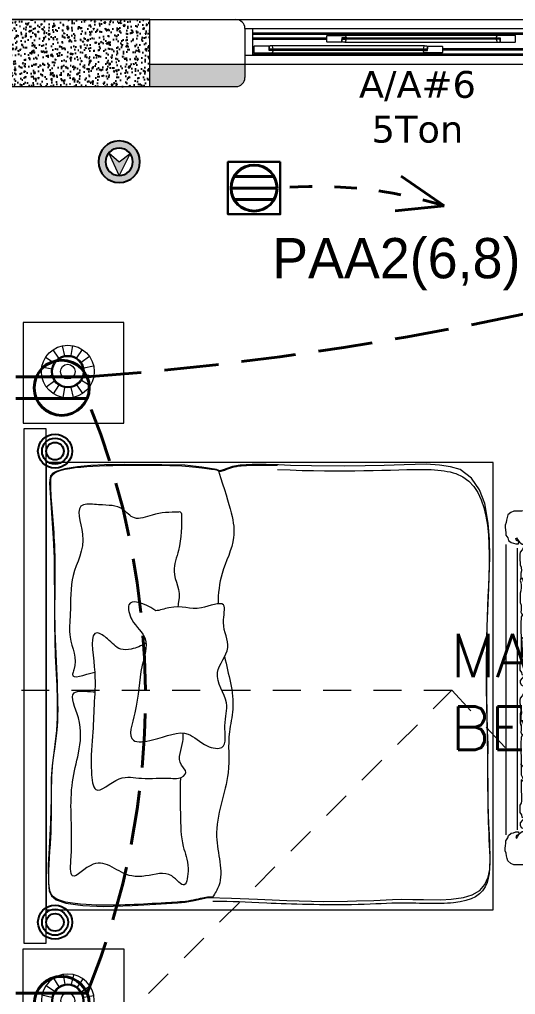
# Model space of a CAD drawing. Header units: metres. Extents: x 14 to 2416, y -346 to 476.
# Drawn here: x 148.593 to 150.812, y -136.288 to -131.928 of the extents above; entities that cross this region are included whole.
import ezdxf

# ---------------------------------------------------------------- set-up
doc = ezdxf.new("R2010")
doc.units = ezdxf.units.M
for name, pattern in [('0', [0]), ('CONTINUA', [0]), ('Dash Style-2', [0.694425, 0.48607, -0.208355]), ('HIDDEN2', [0.1875, 0.125, -0.0625])]:
    doc.linetypes.add(name, pattern=pattern)
doc.layers.get('0').update_dxf_attribs({"linetype": '0', "lineweight": 20})
for name, color, linetype, lineweight in [('A-ANNO-TEXT', 20, 'Continuous', 13), ('A-DOOR', 35, 'Continuous', 5), ('A-WALL', 250, 'Continuous', 20), ('baños', 251, 'Continuous', 0), ('Columnas', 7, 'Continuous', 18), ('cristales', 131, 'Continuous', 0), ('E Base Registro', 8, 'Continuous', 30), ('E Salida AAcond', 144, 'Continuous', 40), ('E Salida TCorrientes', 24, 'CONTINUA', 40), ('E Tuberia AAcond', 144, 'Dash Style-2', 40), ('E Tuberia Emp Piso', 24, 'Dash Style-2', 40), ('MAVA', 1, 'Continuous', 15), ('MOBILIARIOS', 252, 'Continuous', 0), ('textos', 7, 'Continuous', 0)]:
    doc.layers.add(name, color=color, linetype=linetype, lineweight=lineweight)
doc.layers.add('HATCH', color=8, linetype='Continuous')
doc.layers.add('MAVA Luminarias', color=1, linetype='Continuous')
doc.layers.add('RELLENO SECCION', color=8, linetype='Continuous', lineweight=0, transparency=0.4)
doc.layers.add('Techos 1', color=7, linetype='HIDDEN2', lineweight=9, true_color=0x42391a)
doc.styles.add('CENTURY GOTHIC', font='GOTHIC.TTF')
doc.styles.get("Standard").update_dxf_attribs({"font": 'arial.ttf', "height": 0.1875})

# ---------------------------------------------------------------- blocks, each defined once
blk = doc.blocks.new('A$C89702949')
at = {"layer": 'HATCH'}
h = blk.add_hatch(dxfattribs=at)
h.set_pattern_fill('AR-CONC', color=256, scale=0.00032)
h.set_pattern_definition([(50, (114.33107, 55.238796), (0.058299094, -0.005100507), [0.006096, -0.067056]), (355, (114.33107, 55.238796), (-0.011277895, 0.06113819), [0.0048768, -0.053644987]), (100.451445, (114.33593, 55.23837), (0.0470212, 0.05603768), [0.005180803, -0.056988878]), (46.1842, (114.33107, 55.25505), (0.086745293, -0.013453545), [0.009144, -0.100584]), (96.63556, (114.3383, 55.25393), (0.07596932, 0.07917636), [0.00777121, -0.085483395]), (351.18415, (114.33107, 55.25505), (0.07596932, 0.07917636), [0.00731519, -0.080467114]), (21, (114.3392, 55.25099), (0.048516605, -0.032724863), [0.006096, -0.067056]), (326, (114.3392, 55.25099), (0.01977665, 0.05894015), [0.0048768, -0.0536448]), (71.451445, (114.34324, 55.24826), (0.068293254, 0.026215286), [0.005180803, -0.05698878]), (37.5, (114.331071, 55.238796), (0.000988353, 0.0270576124), [0, -0.05299456, 0, -0.0544576, 0, -0.053848]), (7.5, (114.33107, 55.238796), (0.021382292, 0.032057784), [0, -0.03104896, 0, -0.05177536, 0, -0.0205232]), (327.5, (114.312946, 55.238796), (0.0433889905, -0.001833198), [0, -0.02032, 0, -0.0633984, 0, -0.0841248]), (317.5, (114.304818, 55.238796), (0.047401338, 0.008136477), [0, -0.026416, 0, -0.04210304, 0, -0.0597408])])
h.paths.add_polyline_path([(15.3, 19.9891), (15.3, 19.6891), (16.1, 19.6891), (16.1, 19.9891)])
at = {"layer": 'Columnas'}
blk.add_lwpolyline([(15.3, 19.9891), (15.3, 19.6891), (16.1, 19.6891), (16.1, 19.9891)], close=True, dxfattribs=at)
blk = doc.blocks.new('PL BASE 2N NASAS 09')
at = {"layer": 'RELLENO SECCION', "true_color": 0xc7c8ca}
h = blk.add_hatch(color=9, dxfattribs=at)
h.dxf.hatch_style = 1
h.paths.add_polyline_path([(175.1725, -5.4117), (174.7475, -5.4117), (174.7475, -5.5117), (175.1325, -5.5117, 0.414214), (175.1725, -5.4717)])
at = {"layer": 'A-DOOR'}
for p, q in [((175.1325, -5.2117), (178.4125, -5.2117)), ((175.1725, -5.2517), (178.3725, -5.2517)), ((175.2065, -5.2517), (175.2065, -5.3717)), ((175.2065, -5.2717), (178.3385, -5.2717)), ((175.5385, -5.2842), (175.54, -5.2827)), ((175.5385, -5.3112), (175.5385, -5.2842)), ((175.54, -5.3127), (175.5385, -5.3112)), ((175.54, -5.2827), (175.6207, -5.2827)), ((175.605, -5.3127), (175.54, -5.3127)), ((175.6065, -5.3112), (175.605, -5.3127)), ((175.624, -5.2937), (175.6065, -5.2937)), ((175.6065, -5.2937), (175.6065, -5.3112)), ((175.6065, -5.2967), (175.6115, -5.2967)), ((175.6065, -5.2967), (175.6115, -5.2967)), ((175.6115, -5.2947), (175.6175, -5.2987)), ((175.6115, -5.2987), (175.6175, -5.2947)), ((175.6198, -5.3137), (176.3013, -5.3137)), ((175.6207, -5.2827), (175.6225, -5.2842)), ((176.3004, -5.2827), (175.6207, -5.2827)), ((175.6225, -5.2842), (175.6245, -5.2922)), ((175.6245, -5.2932), (175.624, -5.2937)), ((175.6245, -5.2922), (175.6245, -5.2932)), ((176.2986, -5.2842), (176.2965, -5.2922)), ((176.2965, -5.2922), (176.2965, -5.2932)), ((176.2965, -5.2932), (176.297, -5.2937)), ((176.297, -5.2937), (176.3145, -5.2937)), ((176.3004, -5.2827), (176.2986, -5.2842)), ((176.381, -5.2827), (176.3004, -5.2827)), ((176.3095, -5.2947), (176.3035, -5.2987)), ((176.3095, -5.2987), (176.3035, -5.2947)), ((176.3145, -5.2967), (176.3095, -5.2967)), ((176.3145, -5.2967), (176.3095, -5.2967)), ((176.3145, -5.2937), (176.3145, -5.3112)), ((176.3145, -5.3112), (176.316, -5.3127)), ((176.316, -5.3127), (176.381, -5.3127)), ((176.3825, -5.2842), (176.381, -5.2827)), ((176.381, -5.3127), (176.3825, -5.3112)), ((176.3825, -5.3112), (176.3825, -5.2842)), ((175.214, -5.3307), (175.2125, -5.3322)), ((175.2125, -5.3322), (175.2125, -5.3592)), ((175.2125, -5.3592), (175.214, -5.3607)), ((175.279, -5.3307), (175.214, -5.3307)), ((175.214, -5.3607), (175.2947, -5.3607)), ((175.2805, -5.3322), (175.279, -5.3307)), ((175.2805, -5.3497), (175.2805, -5.3322)), ((175.2805, -5.3467), (175.2855, -5.3467)), ((175.2805, -5.3467), (175.2855, -5.3467)), ((175.298, -5.3497), (175.2805, -5.3497)), ((175.2855, -5.3487), (175.2915, -5.3447)), ((175.2855, -5.3447), (175.2915, -5.3487)), ((175.9753, -5.3297), (175.2938, -5.3297)), ((175.2947, -5.3607), (175.2965, -5.3593)), ((175.2947, -5.3607), (175.9744, -5.3607)), ((175.2965, -5.3593), (175.2985, -5.3512)), ((175.2985, -5.3502), (175.298, -5.3497)), ((175.2985, -5.3512), (175.2985, -5.3502)), ((175.9705, -5.3502), (175.971, -5.3497)), ((175.9705, -5.3512), (175.9705, -5.3502)), ((175.9726, -5.3593), (175.9705, -5.3512)), ((175.971, -5.3497), (175.9885, -5.3497)), ((175.9744, -5.3607), (175.9726, -5.3593)), ((176.055, -5.3607), (175.9744, -5.3607)), ((175.9835, -5.3487), (175.9775, -5.3447)), ((175.9835, -5.3447), (175.9775, -5.3487)), ((175.9885, -5.3467), (175.9835, -5.3467)), ((175.9885, -5.3467), (175.9835, -5.3467)), ((175.9885, -5.3322), (175.99, -5.3307)), ((175.9885, -5.3497), (175.9885, -5.3322)), ((175.99, -5.3307), (176.055, -5.3307)), ((176.0565, -5.3322), (176.055, -5.3307)), ((176.0565, -5.3592), (176.055, -5.3607)), ((176.0565, -5.3322), (176.0565, -5.3592)), ((175.1725, -5.3717), (178.3725, -5.3717)), ((175.1725, -5.4117), (178.3725, -5.4117))]:
    blk.add_line(p, q, dxfattribs=at)
at = {"layer": 'A-DOOR', "color": 8}
for p, q in [((175.2065, -5.2777), (178.3385, -5.2777)), ((175.5385, -5.2947), (175.2065, -5.2947)), ((175.5385, -5.3007), (175.2065, -5.3007)), ((177.4885, -5.3427), (176.0565, -5.3427)), ((177.4885, -5.3487), (176.0565, -5.3487)), ((175.2065, -5.3657), (178.3385, -5.3657))]:
    blk.add_line(p, q, dxfattribs=at)
at = {"layer": 'A-DOOR'}
for points in [[(175.6065, -5.2967), (175.6115, -5.2967), (175.6115, -5.2967), (175.6065, -5.2967)], [(176.3095, -5.2947), (175.6115, -5.2947), (175.6115, -5.2987), (176.3095, -5.2987)], [(175.6115, -5.2947), (175.6175, -5.2947), (175.6175, -5.2987), (175.6115, -5.2987)], [(175.624, -5.2937), (175.612, -5.2937), (175.612, -5.2947), (175.624, -5.2947)], [(175.624, -5.2987), (175.612, -5.2987), (175.612, -5.2997), (175.624, -5.2997)], [(175.6175, -5.2947), (175.6225, -5.2947), (175.6225, -5.2987), (175.6175, -5.2987)], [(176.297, -5.2937), (176.309, -5.2937), (176.309, -5.2947), (176.297, -5.2947)], [(176.297, -5.2987), (176.309, -5.2987), (176.309, -5.2997), (176.297, -5.2997)], [(176.3035, -5.2947), (176.2985, -5.2947), (176.2985, -5.2987), (176.3035, -5.2987)], [(176.3095, -5.2947), (176.3035, -5.2947), (176.3035, -5.2987), (176.3095, -5.2987)], [(176.3145, -5.2967), (176.3095, -5.2967), (176.3095, -5.2967), (176.3145, -5.2967)], [(175.2805, -5.3467), (175.2855, -5.3467), (175.2855, -5.3467), (175.2805, -5.3467)], [(175.2855, -5.3487), (175.2915, -5.3487), (175.2915, -5.3447), (175.2855, -5.3447)], [(175.2855, -5.3487), (175.9835, -5.3487), (175.9835, -5.3447), (175.2855, -5.3447)], [(175.298, -5.3447), (175.286, -5.3447), (175.286, -5.3437), (175.298, -5.3437)], [(175.298, -5.3497), (175.286, -5.3497), (175.286, -5.3487), (175.298, -5.3487)], [(175.2915, -5.3487), (175.2965, -5.3487), (175.2965, -5.3447), (175.2915, -5.3447)], [(175.971, -5.3447), (175.983, -5.3447), (175.983, -5.3437), (175.971, -5.3437)], [(175.971, -5.3497), (175.983, -5.3497), (175.983, -5.3487), (175.971, -5.3487)], [(175.9775, -5.3487), (175.9725, -5.3487), (175.9725, -5.3447), (175.9775, -5.3447)], [(175.9835, -5.3487), (175.9775, -5.3487), (175.9775, -5.3447), (175.9835, -5.3447)], [(175.9885, -5.3467), (175.9835, -5.3467), (175.9835, -5.3467), (175.9885, -5.3467)]]:
    blk.add_lwpolyline(points, close=True, dxfattribs=at)
for points in [[(175.6087, -5.3122, 0.341999), (175.6068, -5.3107), (175.6065, -5.3104), (175.6065, -5.3007), (175.6075, -5.2997), (175.6245, -5.2997), (175.6245, -5.3002), (175.6212, -5.3126, -0.339454), (175.6198, -5.3137), (175.6106, -5.3137, -0.341999)], [(176.3124, -5.3122, -0.341999), (176.3143, -5.3107), (176.3145, -5.3104), (176.3145, -5.3007), (176.3135, -5.2997), (176.2965, -5.2997), (176.2965, -5.3002), (176.2999, -5.3126, 0.339454), (176.3013, -5.3137), (176.3105, -5.3137, 0.341999)], [(175.2827, -5.3312, -0.341999), (175.2808, -5.3327), (175.2805, -5.3331), (175.2805, -5.3427), (175.2815, -5.3437), (175.2985, -5.3437), (175.2985, -5.3432), (175.2952, -5.3308, 0.339454), (175.2938, -5.3297), (175.2846, -5.3297, 0.341999)], [(175.9864, -5.3312, 0.341999), (175.9883, -5.3327), (175.9885, -5.3331), (175.9885, -5.3427), (175.9875, -5.3437), (175.9705, -5.3437), (175.9705, -5.3432), (175.9739, -5.3308, -0.339454), (175.9753, -5.3297), (175.9845, -5.3297, -0.341999)]]:
    blk.add_lwpolyline(points, format="xyb", close=True, dxfattribs=at)
at = {"layer": 'A-DOOR', "color": 7}
for points in [[(176.3095, -5.2987), (175.6115, -5.2987), (175.6115, -5.2947), (176.3095, -5.2947)], [(175.2855, -5.3447), (175.9835, -5.3447), (175.9835, -5.3487), (175.2855, -5.3487)]]:
    blk.add_lwpolyline(points, close=True, dxfattribs=at)
at = {"layer": 'A-WALL'}
for p, q in [((172.8375, -5.2117), (175.1325, -5.2117)), ((175.1725, -5.2517), (175.1725, -5.4717)), ((174.7475, -5.4117), (175.1725, -5.4117)), ((174.7475, -5.5117), (175.1325, -5.5117))]:
    blk.add_line(p, q, dxfattribs=at)
for centre, start, end in [((175.1325, -5.2517), 0, 90), ((175.1325, -5.4717), 270, 0)]:
    blk.add_arc(centre, 0.04, start, end, dxfattribs=at)
at = {"layer": 'cristales', "const_width": 0.004}
for points in [[(176.2985, -5.2967), (175.6225, -5.2967)], [(175.2965, -5.3467), (175.9725, -5.3467)]]:
    blk.add_lwpolyline(points, dxfattribs=at)
at = {"layer": 'Techos 1'}
for p, q in [((161.3475, -8.2117), (176.0975, -8.2117)), ((172.1943, -12.1117), (176.0975, -8.2117)), ((176.0975, -8.2117), (177.1135, -9.3009))]:
    blk.add_line(p, q, dxfattribs=at)
at = {"color": 1}
blk.add_blockref('A$C89702949', (158.6475, -25.2008), dxfattribs=at)
at = {"layer": 'baños', "linetype": 'Continuous', "flags": 8}
for tag, p in [('MODELNUMBER', (167.1329, -5.6306, 0)), ('TRADENAME', (167.1329, -5.6307, 0)), ('PRODUCT', (167.1329, -5.6307, 0)), ('MATERIAL', (167.1329, -5.6307, 0)), ('MODELNUMBER', (168.3076, -5.6306, 0)), ('TRADENAME', (168.3076, -5.6307, 0)), ('PRODUCT', (168.3076, -5.6307, 0)), ('MATERIAL', (168.3076, -5.6307, 0))]:
    blk.add_attdef(tag, p, '', height=0.0000254, rotation=180.0001, dxfattribs=at)
at = {"layer": 'baños', "linetype": 'Continuous'}
for tag, p, rotation in [('MODELNUMBER', (169.2428, -19.7065), 180.0001), ('TRADENAME', (169.2428, -19.7064), 180.0001), ('MATERIAL', (169.243, -19.7063), 180.0001), ('PRODUCT', (169.243, -19.7064), 180.0001), ('MODELNUMBER', (169.9524, -19.7065), 179.9999), ('MATERIAL', (169.9524, -19.7063), 179.9999), ('TRADENAME', (169.9524, -19.7064), 179.9999), ('PRODUCT', (169.9524, -19.7064), 179.9999)]:
    blk.add_attdef(tag, p, '', height=0.0000254, rotation=rotation, dxfattribs=at)
at = {"layer": 'textos', "insert": (176.0931, -8.4784), "char_height": 0.195, "width": 1.854973, "attachment_point": 7}
blk.add_mtext('{\\Fromans|c0;MASTER BEDROOM 1}', dxfattribs=at)
blk = doc.blocks.new('A$Ca3ef8f56')
at = {"layer": 'MOBILIARIOS'}
for p, q in [((0.0032, 0.1527), (0.0032, 1.4519)), ((0.0532, 0.1694), (0.0532, 1.4284))]:
    blk.add_line(p, q, dxfattribs=at)
for points in [[(0.6249, 1.5324), (0.6212, 1.5434), (0.6126, 1.5544), (0.6016, 1.5556), (0.6004, 1.5666), (0.5906, 1.5776), (0.5796, 1.5825), (0.5637, 1.5837), (0.5527, 1.5837), (0.5417, 1.5849), (0.5307, 1.5849), (0.5197, 1.5862), (0.4977, 1.5862), (0.4867, 1.5837), (0.4757, 1.5837), (0.4647, 1.5849), (0.4537, 1.5874), (0.4402, 1.5874), (0.4231, 1.5837), (0.4121, 1.5837), (0.4011, 1.5825), (0.3889, 1.5825), (0.3766, 1.5862), (0.3534, 1.5862), (0.3412, 1.5849), (0.3302, 1.5837), (0.3143, 1.5849), (0.3033, 1.5874), (0.2519, 1.5874), (0.2409, 1.5886), (0.2299, 1.5886), (0.2177, 1.5862), (0.0868, 1.5862), (0.0746, 1.5849), (0.0391, 1.5849), (0.0245, 1.5788), (0.0122, 1.5678), (0.0086, 1.5568), (0.0061, 1.5446), (0.0037, 1.5336), (0, 1.5226), (0, 1.5116), (0.0012, 1.5006), (0.0024, 1.4884), (0.0024, 1.4774), (0.011, 1.4652), (0.0147, 1.4542), (0.0257, 1.4445), (0.0367, 1.442), (0.0477, 1.4383), (0.0587, 1.4383), (0.0611, 1.4493), (0.0501, 1.4542), (0.0477, 1.464)], [(0.4708, 1.4664), (0.4622, 1.4554), (0.4512, 1.4542), (0.4341, 1.4506), (0.4231, 1.4506), (0.4109, 1.4493), (0.3999, 1.4457), (0.3876, 1.4457), (0.3828, 1.4347), (0.395, 1.4335), (0.4072, 1.4347), (0.4194, 1.4371), (0.4317, 1.4383), (0.4635, 1.4383), (0.4745, 1.4359), (0.516, 1.4359), (0.527, 1.4371), (0.5381, 1.4371), (0.5552, 1.442), (0.5674, 1.4445), (0.5845, 1.4445), (0.5968, 1.4457), (0.6078, 1.4493), (0.609, 1.4603), (0.609, 1.4713), (0.6151, 1.4823), (0.6175, 1.4933), (0.6163, 1.5043), (0.6224, 1.5153), (0.6224, 1.5263), (0.6114, 1.53), (0.6004, 1.5385), (0.5894, 1.5397), (0.5845, 1.5507), (0.5735, 1.552), (0.5442, 1.552)], [(0.5442, 1.5544), (0.5613, 1.5556), (0.5723, 1.5556), (0.5845, 1.5544), (0.5955, 1.5458), (0.6065, 1.5373), (0.6175, 1.5348), (0.6212, 1.5348)], [(0.0501, 1.4677), (0.0563, 1.4567), (0.0636, 1.4457), (0.0758, 1.4371), (0.0905, 1.4371), (0.1064, 1.4359), (0.1174, 1.4371), (0.1333, 1.4396), (0.1492, 1.4396), (0.1602, 1.4359), (0.1981, 1.4359), (0.2152, 1.4371), (0.2262, 1.4347), (0.2385, 1.4322), (0.2507, 1.4335), (0.2617, 1.4347), (0.2727, 1.4359), (0.2837, 1.4371), (0.2972, 1.4383), (0.2996, 1.4493), (0.3106, 1.4542), (0.3216, 1.4567), (0.3241, 1.4677), (0.3143, 1.4787), (0.3069, 1.4884)], [(0.3106, 1.4909), (0.3204, 1.4799), (0.3253, 1.4689), (0.3265, 1.4579), (0.3155, 1.4481), (0.3228, 1.4371), (0.3497, 1.4371), (0.3656, 1.4396), (0.3779, 1.4396), (0.3889, 1.4408), (0.3999, 1.4481), (0.4133, 1.4518), (0.4402, 1.4518), (0.4525, 1.4554), (0.4598, 1.4664), (0.4696, 1.4689)], [(0.0946, 1.3772), (0.0844, 1.3772), (0.0759, 1.3874), (0.0673, 1.3976), (0.0673, 1.4078), (0.0708, 1.4181), (0.081, 1.4232), (0.1822, 1.4232), (0.1924, 1.4146), (0.2026, 1.4129), (0.2129, 1.4129), (0.2197, 1.4027), (0.2129, 1.3925), (0.2112, 1.3806), (0.2112, 1.3397), (0.2078, 1.3294), (0.2026, 1.3192), (0.1975, 1.309), (0.1941, 1.2988), (0.189, 1.2885), (0.1856, 1.2817)], [(0.0844, 1.234), (0.0844, 1.2238), (0.081, 1.2135), (0.0708, 1.205), (0.0708, 1.2579), (0.0725, 1.2715), (0.0725, 1.2988), (0.0708, 1.309), (0.0656, 1.3192), (0.0656, 1.3516), (0.0725, 1.3618), (0.0742, 1.372), (0.0844, 1.3737), (0.0895, 1.3737)], [(0.189, 1.2766), (0.1924, 1.2868), (0.1992, 1.2971), (0.2026, 1.3073), (0.2044, 1.3175), (0.2146, 1.3209), (0.2163, 1.3107), (0.2129, 1.3005), (0.2129, 1.2476), (0.2112, 1.2374), (0.2112, 1.1675), (0.2095, 1.1573), (0.2061, 1.1471), (0.1958, 1.1385), (0.1907, 1.1488), (0.189, 1.159), (0.1822, 1.1658)], [(0.0929, 0.9903), (0.0878, 1.0005), (0.0776, 1.0039), (0.0708, 1.0141), (0.0708, 1.0244), (0.069, 1.0346), (0.069, 1.0857), (0.0708, 1.0959), (0.0708, 1.1829), (0.0776, 1.1948), (0.081, 1.205), (0.0827, 1.2152), (0.0861, 1.2272), (0.0861, 1.2289)], [(0.1822, 1.1641), (0.1856, 1.1471), (0.189, 1.1368), (0.1992, 1.1351), (0.2061, 1.1249), (0.2078, 1.1147), (0.2095, 1.1028), (0.2095, 1.0499), (0.2078, 1.0397), (0.2095, 1.0295), (0.2095, 1.0056), (0.2078, 0.9954), (0.2044, 0.9852), (0.2044, 0.9749), (0.1941, 0.9698), (0.1839, 0.9698), (0.1822, 0.9664), (0.2026, 0.9664), (0.2112, 0.9562), (0.2112, 0.8965), (0.2129, 0.8863), (0.2146, 0.8761), (0.2129, 0.9659), (0.2112, 0.9556), (0.2112, 0.9352), (0.2061, 0.925), (0.1958, 0.9147), (0.1873, 0.9079)], [(0.0946, 0.8761), (0.0861, 0.9659), (0.081, 0.9556), (0.0793, 0.9454), (0.069, 0.9403), (0.0673, 0.9505), (0.069, 0.9607), (0.0708, 0.8727), (0.0708, 0.8829), (0.069, 0.8965), (0.0673, 0.9085), (0.0673, 0.9494), (0.0708, 0.9613), (0.0708, 0.9818), (0.069, 0.992), (0.0742, 1.0022), (0.0844, 1.0005), (0.0878, 0.9903), (0.0895, 0.9869)], [(0.2112, 0.8449), (0.2112, 0.8346), (0.2044, 0.8244), (0.1941, 0.8159), (0.0827, 0.8159), (0.0759, 0.8295), (0.0673, 0.8397), (0.0656, 0.85), (0.0656, 0.8602), (0.0673, 0.8704), (0.0673, 0.8806), (0.0708, 0.8909), (0.0725, 0.9079), (0.069, 0.9181), (0.069, 0.9386), (0.081, 0.9403), (0.0827, 0.959), (0.0895, 0.8693), (0.0998, 0.871), (0.0981, 0.8744)], [(0.1873, 0.9028), (0.1958, 0.913), (0.2061, 0.9147), (0.2112, 0.9045), (0.2112, 0.8517), (0.2095, 0.8414), (0.2061, 0.8312), (0.1958, 0.8244)], [(0.0946, 0.74), (0.0844, 0.74), (0.0759, 0.7502), (0.0673, 0.7604), (0.0673, 0.7707), (0.0708, 0.7809), (0.081, 0.786), (0.1822, 0.786), (0.1924, 0.7775), (0.2026, 0.7758), (0.2129, 0.7758), (0.2197, 0.7656), (0.2129, 0.7553), (0.2112, 0.7434), (0.2112, 0.7025), (0.2078, 0.6923), (0.2026, 0.6821), (0.1975, 0.6718), (0.1941, 0.6616), (0.189, 0.6514), (0.1856, 0.6446)], [(0.0844, 0.5968), (0.0844, 0.5866), (0.081, 0.5764), (0.0708, 0.5679), (0.0708, 0.6207), (0.0725, 0.6343), (0.0725, 0.6616), (0.0708, 0.6718), (0.0656, 0.6821), (0.0656, 0.7144), (0.0725, 0.7247), (0.0742, 0.7349), (0.0844, 0.7366), (0.0895, 0.7366)], [(0.0929, 0.4531), (0.0878, 0.4633), (0.0776, 0.4668), (0.0708, 0.477), (0.0708, 0.4872), (0.069, 0.4974), (0.069, 0.5486), (0.0708, 0.5588), (0.0708, 0.6457), (0.0776, 0.6576), (0.081, 0.5679), (0.0827, 0.5781), (0.0861, 0.59), (0.0861, 0.5917)], [(0.189, 0.6394), (0.1924, 0.6497), (0.1992, 0.6599), (0.2026, 0.6701), (0.2044, 0.6803), (0.2146, 0.6838), (0.2163, 0.6735), (0.2129, 0.6633), (0.2129, 0.6105), (0.2112, 0.6002), (0.2112, 0.6304), (0.2095, 0.6201), (0.2061, 0.6099), (0.1958, 0.6014), (0.1907, 0.6116), (0.189, 0.6218), (0.1822, 0.6287)], [(0.1822, 0.627), (0.1856, 0.6099), (0.189, 0.5997), (0.1992, 0.598), (0.2061, 0.5878), (0.2078, 0.5775), (0.2095, 0.5656), (0.2095, 0.5128), (0.2078, 0.5025), (0.2095, 0.4923), (0.2095, 0.4685), (0.2078, 0.4582), (0.2044, 0.448), (0.2044, 0.4378), (0.1941, 0.4327), (0.1839, 0.4327), (0.1822, 0.4293), (0.2026, 0.4293), (0.2112, 0.419), (0.2112, 0.3594), (0.2129, 0.3492), (0.2146, 0.3389), (0.2129, 0.3287), (0.2112, 0.3185), (0.2112, 0.298), (0.2061, 0.2878), (0.1958, 0.2776), (0.1873, 0.2708)], [(0.0946, 0.3389), (0.0861, 0.3287), (0.081, 0.3185), (0.0793, 0.3083), (0.069, 0.3031), (0.0673, 0.3134), (0.069, 0.3236), (0.0708, 0.3355), (0.0708, 0.3457), (0.069, 0.3594), (0.0673, 0.3713), (0.0673, 0.4122), (0.0708, 0.4241), (0.0708, 0.4446), (0.069, 0.4548), (0.0742, 0.465), (0.0844, 0.4633), (0.0878, 0.4531), (0.0895, 0.4497)], [(0.2112, 0.1926), (0.2112, 0.1824), (0.2044, 0.1721), (0.1941, 0.1636), (0.0827, 0.1636), (0.0759, 0.1772), (0.0673, 0.1875), (0.0656, 0.1977), (0.0656, 0.223), (0.0673, 0.2333), (0.0673, 0.2435), (0.0708, 0.2537), (0.0725, 0.2708), (0.069, 0.281), (0.069, 0.3014), (0.081, 0.3031), (0.0827, 0.3219), (0.0895, 0.3321), (0.0998, 0.3338), (0.0981, 0.3372)], [(0.1873, 0.2656), (0.1958, 0.2759), (0.2061, 0.2776), (0.2112, 0.2673), (0.2112, 0.1994), (0.2095, 0.1892), (0.2061, 0.179), (0.1958, 0.1721)], [(0.6249, 0.0562), (0.6212, 0.0452), (0.6126, 0.0342), (0.6016, 0.033), (0.6004, 0.022), (0.5906, 0.011), (0.5796, 0.0061), (0.5637, 0.0049), (0.5527, 0.0049), (0.5417, 0.0037), (0.5307, 0.0037), (0.5197, 0.0024), (0.4977, 0.0024), (0.4867, 0.0049), (0.4757, 0.0049), (0.4647, 0.0037), (0.4537, 0.0012), (0.4402, 0.0012), (0.4231, 0.0049), (0.4121, 0.0049), (0.4011, 0.0061), (0.3889, 0.0061), (0.3766, 0.0024), (0.3534, 0.0024), (0.3412, 0.0037), (0.3302, 0.0049), (0.3143, 0.0037), (0.3033, 0.0012), (0.2519, 0.0012), (0.2409, 0), (0.2299, 0), (0.2177, 0.0024), (0.0868, 0.0024), (0.0746, 0.0037), (0.0391, 0.0037), (0.0245, 0.0098), (0.0122, 0.0208), (0.0086, 0.0318), (0.0061, 0.044), (0.0037, 0.055), (0, 0.066), (0, 0.077), (0.0012, 0.088), (0.0024, 0.1002), (0.0024, 0.1112), (0.011, 0.1234), (0.0147, 0.1344), (0.0257, 0.1441), (0.0367, 0.1466), (0.0477, 0.1503), (0.0587, 0.1503), (0.0611, 0.1393), (0.0501, 0.1344), (0.0477, 0.1246)], [(0.0501, 0.1209), (0.0563, 0.1319), (0.0636, 0.1429), (0.0758, 0.1515), (0.0905, 0.1515), (0.1064, 0.1527), (0.1174, 0.1515), (0.1333, 0.149), (0.1492, 0.149), (0.1602, 0.1527), (0.1981, 0.1527), (0.2152, 0.1515), (0.2262, 0.1539), (0.2385, 0.1564), (0.2507, 0.1551), (0.2617, 0.1539), (0.2727, 0.1527), (0.2837, 0.1515), (0.2972, 0.1503), (0.2996, 0.1393), (0.3106, 0.1344), (0.3216, 0.1319), (0.3241, 0.1209), (0.3143, 0.1099), (0.3069, 0.1002)], [(0.3106, 0.0977), (0.3204, 0.1087), (0.3253, 0.1197), (0.3265, 0.1307), (0.3155, 0.1405), (0.3228, 0.1515), (0.3497, 0.1515), (0.3656, 0.149), (0.3779, 0.149), (0.3889, 0.1478), (0.3999, 0.1405), (0.4133, 0.1368), (0.4402, 0.1368), (0.4525, 0.1332), (0.4598, 0.1222), (0.4696, 0.1197)], [(0.4708, 0.1222), (0.4622, 0.1332), (0.4512, 0.1344), (0.4341, 0.138), (0.4231, 0.138), (0.4109, 0.1393), (0.3999, 0.1429), (0.3876, 0.1429), (0.3828, 0.1539), (0.395, 0.1551), (0.4072, 0.1539), (0.4194, 0.1515), (0.4317, 0.1503), (0.4635, 0.1503), (0.4745, 0.1527), (0.516, 0.1527), (0.527, 0.1515), (0.5381, 0.1515), (0.5552, 0.1466), (0.5674, 0.1441), (0.5845, 0.1441), (0.5968, 0.1429), (0.6078, 0.1393), (0.609, 0.1283), (0.609, 0.1173), (0.6151, 0.1063), (0.6175, 0.0953), (0.6163, 0.0843), (0.6224, 0.0733), (0.6224, 0.0623), (0.6114, 0.0586), (0.6004, 0.0501), (0.5894, 0.0489), (0.5845, 0.0379), (0.5735, 0.0366), (0.5442, 0.0366)], [(0.5442, 0.0342), (0.5613, 0.033), (0.5723, 0.033), (0.5845, 0.0342), (0.5955, 0.0428), (0.6065, 0.0513), (0.6175, 0.0537), (0.6212, 0.0537)]]:
    blk.add_lwpolyline(points, dxfattribs=at)
for centre in [(-0.3846, 1.1107), (-0.3846, 0.4779)]:
    blk.add_arc(centre, 1.0261, 342.0399, 17.9601, dxfattribs=at)
blk = doc.blocks.new('A$Cb50f4bf1')
at = {"layer": 'MOBILIARIOS'}
for p, q in [((0.45, 0.45), (0, 0.45)), ((0, 0.45), (0, 0)), ((0.45, 0), (0.45, 0.45)), ((0.2058, 0.3663), (0.2154, 0.322)), ((0.2519, 0.3671), (0.2438, 0.3224)), ((0.2948, 0.3501), (0.2703, 0.312)), ((0.1314, 0.3148), (0.1695, 0.2902)), ((0.1635, 0.348), (0.1893, 0.3107)), ((0.328, 0.318), (0.2907, 0.2922)), ((0.1144, 0.2719), (0.1591, 0.2638)), ((0.3463, 0.2757), (0.302, 0.2661)), ((0.1152, 0.2258), (0.1595, 0.2353)), ((0.3471, 0.2296), (0.3025, 0.2377)), ((0.1335, 0.1834), (0.1708, 0.2092)), ((0.1667, 0.1514), (0.1913, 0.1895)), ((0.2096, 0.1344), (0.2177, 0.179)), ((0.2557, 0.1352), (0.2462, 0.1795)), ((0.2981, 0.1535), (0.2723, 0.1908)), ((0.3301, 0.1867), (0.292, 0.2112)), ((0, 0), (0.45, 0))]:
    blk.add_line(p, q, dxfattribs=at)
for radius in [0.1182, 0.0729, 0.0684, 0.0328]:
    blk.add_circle((0.2308, 0.2507), radius, dxfattribs=at)
blk = doc.blocks.new('PL MUEBLES 2N NASAS 09')
at = {"layer": 'MOBILIARIOS'}
for points in [[(224.0973, 53.3743), (224.1973, 53.3743), (224.1973, 55.6743), (224.0973, 55.6743)], [(224.1973, 53.5243), (226.1973, 53.5243), (226.1973, 55.5243), (224.1973, 55.5243)], [(224.2134, 55.4327), (224.2291, 55.1853), (224.2339, 55.0971), (224.2348, 54.8528), (224.2348, 54.8015), (224.2386, 54.6589), (224.2452, 54.5273), (224.2471, 54.4618), (224.2471, 54.3819), (224.2443, 54.3259), (224.2329, 54.2375), (224.2243, 54.1696), (224.2195, 54.1107), (224.2195, 54.0147), (224.2186, 53.9767), (224.2167, 53.9149), (224.212, 53.7999), (224.2063, 53.723), (224.2082, 53.6428), (224.212, 53.6077), (224.2215, 53.5858), (224.2424, 53.5677), (224.2861, 53.5535), (224.3625, 53.543), (224.4555, 53.5392), (224.582, 53.543), (224.6884, 53.5487), (224.7362, 53.5526), (224.7865, 53.5545), (224.8197, 53.5573), (224.8596, 53.5659), (224.8947, 53.5735), (224.9213, 53.5782), (225.0273, 53.5763), (225.1434, 53.5716), (225.2744, 53.5649), (225.4402, 53.5611), (225.5454, 53.5625), (225.5855, 53.5642), (225.6632, 53.5659), (225.7463, 53.57), (225.7856, 53.5709), (225.8375, 53.5692), (225.8859, 53.5692), (225.9628, 53.5684), (226.0093, 53.571), (226.0636, 53.5785), (226.1037, 53.5911), (226.138, 53.6103), (226.1597, 53.6371), (226.1748, 53.6697), (226.1815, 53.704), (226.184, 53.7575), (226.1823, 53.8169), (226.1798, 53.8613), (226.1773, 53.9068), (226.1756, 53.9503), (226.1748, 54.0013), (226.1739, 54.0515), (226.1731, 54.177), (226.1739, 54.2649), (226.1714, 54.3226), (226.1681, 54.4821), (226.1681, 54.6168), (226.1697, 54.7916), (226.1773, 54.9644), (226.1815, 55.1017), (226.1807, 55.1795), (226.1748, 55.2534), (226.1597, 55.3404), (226.1363, 55.4023), (226.1004, 55.4534), (226.0494, 55.4927), (226.0064, 55.5045), (225.9563, 55.512), (225.8978, 55.517), (225.7991, 55.5137), (225.7092, 55.5112), (225.6239, 55.5095), (225.5311, 55.5078), (225.3843, 55.5095), (225.2899, 55.5112), (225.2368, 55.5137), (225.1816, 55.5154), (225.1198, 55.5146), (225.0654, 55.5121), (225.0316, 55.5062), (224.989, 55.4911), (224.974, 55.487), (224.9589, 55.4936), (224.8937, 55.5028), (224.8181, 55.5121), (224.7153, 55.5137), (224.5469, 55.5146), (224.4588, 55.5137), (224.3977, 55.5104), (224.3384, 55.5045), (224.2807, 55.4962), (224.2429, 55.4844), (224.227, 55.4761), (224.2178, 55.4644), (224.2145, 55.4451)]]:
    blk.add_lwpolyline(points, close=True, dxfattribs=at)
blk.add_arc((224.7938, 55.2941), 0.00932, 11.2673, 115.5634, dxfattribs=at)
for points, knots in [([(224.9437, 53.5806), (224.9437, 53.5806), (224.9437, 53.5806), (224.9437, 53.5806), (224.942, 53.5805), (224.9072, 53.5806), (224.8373, 53.5601), (224.6654, 53.552), (224.4583, 53.5363), (224.2276, 53.5601), (224.2019, 53.6456), (224.2276, 53.8956), (224.215, 54.1667), (224.2679, 54.3558), (224.2276, 54.7773), (224.2462, 55.1389), (224.2127, 55.4134), (224.2276, 55.5121), (224.62, 55.5121), (224.8064, 55.5121), (224.9482, 55.4922), (224.9615, 55.4922), (224.977, 55.4804), (225.0473, 55.5121), (225.112, 55.5121), (225.2329, 55.5121)], [2.895366, 2.895366, 2.895366, 2.895366, 2.896475, 3.053535, 3.138588, 3.190252, 3.29358, 3.393683, 3.686394, 3.848283, 3.942303, 4.166996, 4.499824, 4.847407, 5.433591, 5.797126, 6.093613, 6.186669, 6.495546, 6.666013, 6.828452, 7.059973, 7.190877, 7.299822, 7.383928, 7.383928, 7.383928, 7.383928]), ([(224.9682, 55.4868), (225.022, 55.3199), (225.0629, 55.1975), (224.978, 55.0397), (224.9667, 54.9384), (224.9667, 54.8923)], [0.0005696, 0.0005696, 0.0005696, 0.0005696, 0.2116189, 0.3895346, 0.5346505, 0.5346505, 0.5346505, 0.5346505]), ([(225.9204, 55.4931), (225.9594, 55.4895), (226.2119, 55.4664), (226.1557, 54.8124), (226.1663, 54.4319), (226.1717, 54.2371)], [0, 0, 0, 0, 0.117685, 0.761841, 1.437924, 1.437924, 1.437924, 1.437924]), ([(224.7898, 55.3025), (224.751, 55.3019), (224.6861, 55.3008), (224.5921, 55.2573), (224.5341, 55.3355), (224.4605, 55.3309), (224.3132, 55.3488), (224.3948, 55.1647), (224.3004, 55.0305), (224.3109, 54.869), (224.2938, 54.7287), (224.3419, 54.6412), (224.3008, 54.5465), (224.3682, 54.5759), (224.415, 54.5871)], [0, 0, 0, 0, 0.125513, 0.209774, 0.279098, 0.385114, 0.440556, 0.579971, 0.776155, 0.956632, 1.067828, 1.221054, 1.242986, 1.352802, 1.352802, 1.352802, 1.352802]), ([(224.8029, 55.2959), (224.8033, 55.2409), (224.8039, 55.1545), (224.7505, 55.0226), (224.8036, 54.9511), (224.7884, 54.895), (224.7874, 54.8781)], [0, 0, 0, 0, 0.1739603, 0.2732689, 0.4204064, 0.4281347, 0.4281347, 0.4281347, 0.4281347]), ([(224.6887, 54.8612), (224.7037, 54.8621), (224.7977, 54.8941), (224.859, 54.849), (225.0153, 54.9204), (224.9746, 54.7874), (225.04, 54.6948), (224.9264, 54.5787), (225.0256, 54.4538), (224.9867, 54.3629), (225.012, 54.2331), (224.8986, 54.2548), (224.8223, 54.3429), (224.7079, 54.284), (224.5492, 54.2634), (224.6164, 54.4502), (224.6084, 54.575), (224.6652, 54.741), (224.581, 54.8003), (224.549, 54.9166), (224.6262, 54.9026), (224.6887, 54.8612)], [0.483205, 0.483205, 0.483205, 0.483205, 0.53364, 0.686105, 0.79098, 0.874215, 0.993951, 1.121456, 1.272938, 1.391058, 1.496021, 1.56567, 1.671481, 1.841411, 1.931504, 2.070402, 2.301906, 2.427526, 2.537167, 2.607901, 2.719001, 2.719001, 2.719001, 2.719001]), ([(224.6443, 54.7158), (224.6234, 54.7044), (224.5878, 54.6882), (224.5183, 54.6838), (224.4833, 54.7318), (224.3855, 54.7962), (224.4234, 54.5827), (224.412, 54.4643), (224.4083, 54.3055), (224.3927, 54.1944), (224.4112, 54.0164), (224.5242, 54.1339), (224.6329, 54.1026), (224.7246, 54.1182), (224.7908, 54.1066), (224.8374, 54.1369), (224.7744, 54.1894), (224.8122, 54.2543), (224.8107, 54.3019), (224.8099, 54.3144)], [0.032571, 0.032571, 0.032571, 0.032571, 0.107712, 0.156224, 0.235226, 0.291111, 0.451247, 0.617718, 0.770472, 0.95788, 1.036962, 1.155398, 1.259301, 1.397905, 1.433881, 1.478271, 1.518706, 1.629903, 1.669516, 1.669516, 1.669516, 1.669516]), ([(224.9961, 54.6566), (225.011, 54.5773), (225.0503, 54.4659), (225.0049, 54.2899), (225.0316, 54.1083), (224.9221, 53.8764), (225.0019, 53.6768), (224.9534, 53.5972), (224.942, 53.5806)], [0.780746, 0.780746, 0.780746, 0.780746, 1.031047, 1.138144, 1.338216, 1.638789, 1.87051, 1.932727, 1.932727, 1.932727, 1.932727]), ([(224.7979, 54.112), (224.7976, 54.0643), (224.797, 53.9535), (224.801, 53.814), (224.8402, 53.731), (224.8226, 53.6011), (224.7494, 53.7077), (224.6691, 53.6743), (224.5311, 53.6682), (224.4372, 53.7897), (224.2987, 53.629), (224.3156, 53.8191), (224.3078, 53.9303), (224.3091, 54.0925), (224.3472, 54.231), (224.3633, 54.3671), (224.2829, 54.5113), (224.3784, 54.5013), (224.4131, 54.4982), (224.4156, 54.498)], [0, 0, 0, 0, 0.152599, 0.305824, 0.413498, 0.490111, 0.57095, 0.695693, 0.751084, 0.933009, 1.04478, 1.135217, 1.336369, 1.489125, 1.623798, 1.783333, 1.909904, 2.000264, 2.007333, 2.007333, 2.007333, 2.007333]), ([(226.1717, 54.2371), (226.1717, 54.1051), (226.1717, 53.9095), (226.1925, 53.6129), (226.0613, 53.5412), (225.784, 53.5589), (225.5578, 53.5412), (225.1328, 53.5538), (225.036, 53.5616), (224.9437, 53.5616)], [0, 0, 0, 0, 0.418295, 0.63409, 0.877661, 1.085184, 1.239382, 1.462689, 1.680419, 1.680419, 1.680419, 1.680419])]:
    blk.add_open_spline(points, degree=3, knots=knots, dxfattribs=at)
blk.add_open_spline([(225.2329, 55.4931), (225.5398, 55.4784), (225.7271, 55.4939), (225.9204, 55.4931)], degree=3, dxfattribs=at)
blk.add_blockref('PL BASE 2N NASAS 09', (49.9143, 62.717))
at = {"layer": 'MOBILIARIOS', "rotation": 89.99999999999993}
blk.add_blockref('A$Cb50f4bf1', (224.5453, 55.6997), dxfattribs=at)
at = {"layer": 'MOBILIARIOS', "xscale": -1}
for name, p, rotation in [('A$Ca3ef8f56', (226.251, 55.3104), 180), ('A$Cb50f4bf1', (224.5453, 53.3488), 90.00000000000007)]:
    blk.add_blockref(name, p, dxfattribs=dict(at, rotation=rotation))
blk = doc.blocks.new('A$C595364de')
blk.add_blockref('PL MUEBLES 2N NASAS 09', (-199.5618, -36.6052))
blk = doc.blocks.new('dl ip')
at = {"layer": 'MAVA', "transparency": 33554687}
h = blk.add_hatch(color=40, dxfattribs=at)
h.dxf.hatch_style = 1
h.paths.add_polyline_path([(94.7574, -111.2088), (94.7109, -111.2482), (94.6624, -111.2113), (94.7109, -111.3092)])
at = {"layer": 'MAVA Luminarias', "linetype": 'Continuous'}
h = blk.add_hatch(color=40, dxfattribs=at)
h.paths.add_polyline_path([(94.618, -111.2482, 1), (94.8039, -111.2482, 1)])
h.paths.add_polyline_path([(94.7719, -111.2482, -1), (94.6499, -111.2482, -1)], flags=16)
at = {"layer": 'MAVA', "color": 40}
for p, q in [((94.7109, -111.2482), (94.6624, -111.2113)), ((94.6624, -111.2113), (94.7109, -111.3092)), ((94.7109, -111.3092), (94.7574, -111.2088)), ((94.7574, -111.2088), (94.7109, -111.2482))]:
    blk.add_line(p, q, dxfattribs=at)
at = {"layer": 'MAVA Luminarias', "color": 40, "linetype": 'Continuous'}
for radius in [0.093, 0.061]:
    blk.add_circle((94.7109, -111.2482), radius, dxfattribs=at)
blk = doc.blocks.new('*U448')
at = {"layer": 'E Base Registro'}
blk.add_lwpolyline([(0.3344, 0.1672), (0.3344, -0.1672), (0, -0.1672), (0, 0.1672)], close=True, dxfattribs=at)
at = {"layer": 'E Salida AAcond'}
for p, q in [((0.0394, 0.073), (0.2951, 0.073)), ((0.02, 0), (0.3144, 0)), ((0.0394, -0.073), (0.2951, -0.073))]:
    blk.add_line(p, q, dxfattribs=at)
blk.add_circle((0.1672, 0), 0.1472, dxfattribs=at)
blk = doc.blocks.new('*U430')
at = {"layer": 'E Tuberia AAcond', "linetype": 'Continuous'}
for p, q in [((0, 0), (-0.139, 0.1893)), ((-0.2144, 0.0501), (0, 0))]:
    blk.add_line(p, q, dxfattribs=at)
blk = doc.blocks.new('*U425')
at = {"layer": 'E Salida TCorrientes'}
for p, q in [((0.0403, -0.2659), (0.0403, 0)), ((-0.0403, -0.2659), (-0.0403, 0))]:
    blk.add_line(p, q, dxfattribs=at)
blk.add_circle((0, -0.1714), 0.1028, dxfattribs=at)

msp = doc.modelspace()

# ---------------------------------------------------------------- linework, layer by layer
at = {"layer": 'E Tuberia AAcond', "ltscale": 0.2}
msp.add_arc((149.9197, -134.5967), 1.9226, 72.6551, 95.1948, dxfattribs=at)
at = {"layer": 'E Tuberia Emp Piso', "ltscale": 0.5}
for centre, radius, start, end in [((147.8639, -119.4587, -0.0047), 14.1056, 274.19509, 292.95766), ((145.6411, -134.9526), 3.5157, 337.7836, 22.2164)]:
    msp.add_arc(centre, radius, start, end, dxfattribs=at)
at = {"layer": 'MAVA Luminarias'}
for centre, radius in [((148.7523, -133.8582), 0.0762), ((148.7523, -133.8582), 0.0762), ((148.7523, -133.8582), 0.0582), ((148.7523, -133.8582), 0.0582), ((148.7523, -133.8582), 0.0393), ((148.7523, -133.8582), 0.0393), ((148.7523, -135.9652), 0.0762), ((148.7523, -135.9652), 0.0762), ((148.7523, -135.9652), 0.0582), ((148.7523, -135.9652), 0.0582), ((148.7523, -135.9652), 0.0393), ((148.7523, -135.9652), 0.0393)]:
    msp.add_circle(centre, radius, dxfattribs=at)

# ---------------------------------------------------------------- block references
at = {"layer": 'A-ANNO-TEXT'}
msp.add_blockref('A$C595364de', (124.0766, -152.828), dxfattribs=at)
msp.add_blockref('A$C595364de', (124.0766, -152.828), dxfattribs=at)
at = {"layer": 'E Salida TCorrientes', "xscale": -1.2, "yscale": 1.2, "zscale": 1.2, "rotation": 90}
for p in [(148.5766, -133.5749), (148.5766, -136.3303)]:
    msp.add_blockref('*U425', p, dxfattribs=at)
at = {"layer": 'E Tuberia AAcond', "ltscale": 0.005, "rotation": 19.06060751724882}
msp.add_blockref('*U430', (150.4928, -132.7615), dxfattribs=at)
at = {"layer": 'E Tuberia Emp Piso', "ltscale": 0.006, "xscale": 0.7000000000000001, "yscale": 0.7000000000000001, "zscale": 0.7000000000000001}
msp.add_blockref('*U448', (149.5255, -132.6819), dxfattribs=at)
at = {"layer": 'MAVA Luminarias', "xscale": -1}
msp.add_blockref('dl ip', (243.7501, -21.3161), dxfattribs=at)
msp.add_blockref('dl ip', (243.7501, -21.3161), dxfattribs=at)

# ---------------------------------------------------------------- texts
at = {"layer": 'E Salida AAcond', "insert": (150.3729, -132.3194), "char_height": 0.12, "width": 1.414018, "attachment_point": 5}
msp.add_mtext('{\\fVerdana|b0|i0|c0|p34;A/A#6\\P5Ton}', dxfattribs=at)
at = {"layer": 'E Tuberia AAcond', "insert": (150.2785, -133.0223), "char_height": 0.18, "width": 0.963867, "attachment_point": 5, "style": 'CENTURY GOTHIC'}
msp.add_mtext('PAA2(6,8)', dxfattribs=at)

doc.saveas('drawing.dxf')
